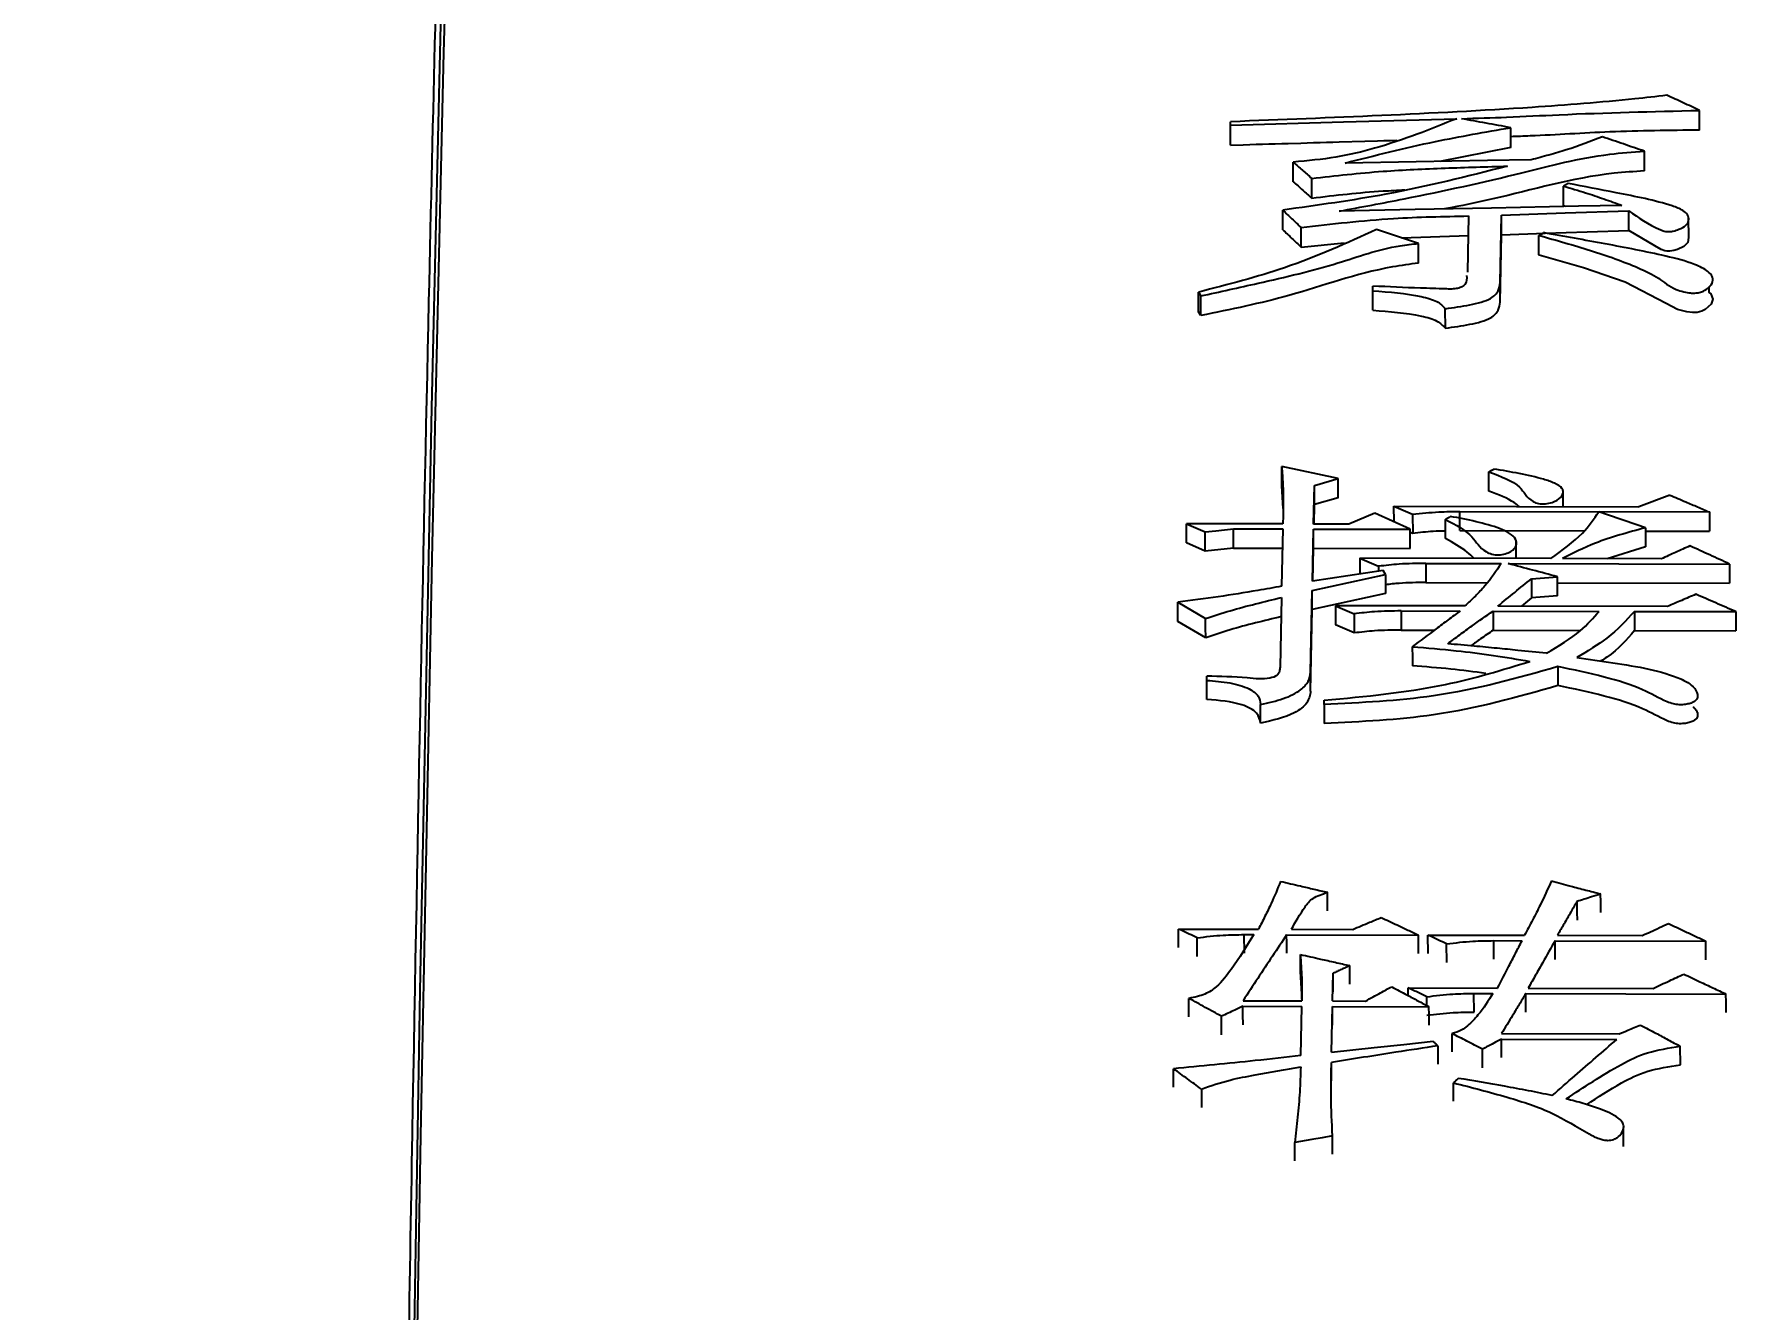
# Model space of a CAD drawing. Header units: millimetres. Extents: x 2454 to 4226, y 715 to 1968.
# Drawn here: x 2842.8 to 2849.86, y 1816.32 to 1821.59 of the extents above; entities that cross this region are included whole.
import ezdxf

# ---------------------------------------------------------------- set-up
doc = ezdxf.new("R2010")
doc.units = ezdxf.units.MM
doc.layers.add('标注', color=3, linetype='Continuous', lineweight=13)
doc.styles.add('SLDTEXTSTYLE1', font='txt.shx', dxfattribs={"width": 0.7, "bigfont": 'gbcbig.shx'})
doc.dimstyles.new('SLDDIMSTYLE12$0', dxfattribs={"dimtxt": 12, "dimasz": 10, "dimexe": 0, "dimexo": 0.0625, "dimgap": 0.875, "dimtad": 1, "dimdec": 1, "dimlfac": 1.8, "dimrnd": 1e-09, "dimzin": 12, "dimdsep": 46, "dimtxsty": 'SLDTEXTSTYLE1', "dimcen": 0.09, "dimdle": 8.16, "dimclrd": 3, "dimclre": 3, "dimadec": 0, "dimazin": 3, "dimtfac": 1, "dimtdec": 1, "dimtofl": 0, "dimtmove": 0, "dimatfit": 3, "dimfxl": 0, "dimfrac": 2, "dimtolj": 1, "dimlwd": 5, "dimlwe": 5, "dimarcsym": 0})

# ---------------------------------------------------------------- blocks, each defined once
blk = doc.blocks.new('*D56')
at = {"layer": 'Defpoints', "color": 0, "transparency": 16777216}
for p in [(3032.6389, 1924.4347), (3032.6389, 1854.7901), (2793.4312, 1778.8955)]:
    blk.add_point(p, dxfattribs=at)
at = {"layer": '标注', "color": 3, "linetype": 'Continuous', "lineweight": 5, "transparency": 16777216}
for p, q in [((3032.6389, 1924.3722), (3032.6389, 1854.7901)), ((2803.4312, 1854.7901), (3022.6389, 1854.7901))]:
    blk.add_line(p, q, dxfattribs=at)
at = {"layer": '标注', "color": 3, "lineweight": 5, "transparency": 16777216}
blk.add_line((2793.4312, 1778.958), (2793.4312, 1854.7901), dxfattribs=at)
at = {"layer": '标注', "color": 3, "transparency": 16777216}
for points in [[(2803.4312, 1856.4568), (2803.4312, 1853.1234), (2793.4312, 1854.7901)], [(3022.6389, 1856.4568), (3022.6389, 1853.1234), (3032.6389, 1854.7901)]]:
    blk.add_solid(points, dxfattribs=at)
at = {"layer": '标注', "color": 0, "transparency": 16777216, "insert": (2913.035, 1869.3794), "char_height": 12, "attachment_point": 5, "style": 'SLDTEXTSTYLE1'}
blk.add_mtext('\\A1;{\\H2.28571x;290}', dxfattribs=at)

msp = doc.modelspace()

# ---------------------------------------------------------------- linework, layer by layer
at = {"color": 7, "linetype": 'Continuous', "lineweight": 25}
for p, q in [((2847.7456, 1821.216), (2847.7459, 1821.2306)), ((2849.6846, 1821.1959), (2849.6844, 1821.2777)), ((2847.7458, 1821.1343), (2847.7456, 1821.216)), ((2848.9039, 1821.1244), (2848.9038, 1821.2061)), ((2848.9039, 1821.1244), (2848.6108, 1821.0664)), ((2849.4567, 1821.0274), (2849.4565, 1821.1089)), ((2848.005, 1820.9824), (2848.0048, 1821.0639)), ((2849.1318, 1820.8803), (2849.1223, 1820.8831)), ((2847.9616, 1820.7842), (2847.9614, 1820.8654)), ((2848.7299, 1820.8411), (2848.7246, 1820.6085)), ((2848.86, 1820.5658), (2848.8663, 1820.8446)), ((2849.3926, 1820.7811), (2849.3924, 1820.8623)), ((2849.6395, 1820.7521), (2849.6392, 1820.834)), ((2848.0378, 1820.7122), (2848.0376, 1820.7933)), ((2848.5227, 1820.7277), (2848.3489, 1820.7851)), ((2848.4529, 1820.7507), (2848.7301, 1820.7599)), ((2848.8602, 1820.485), (2848.8665, 1820.7634)), ((2848.0378, 1820.7122), (2848.2155, 1820.7296)), ((2848.5229, 1820.6467), (2848.5227, 1820.7277)), ((2849.7237, 1820.6058), (2849.7237, 1820.6078)), ((2847.6131, 1820.4454), (2847.6129, 1820.5261)), ((2847.6129, 1820.5261), (2847.6223, 1820.5105)), ((2848.3335, 1820.5322), (2848.3339, 1820.5515)), ((2848.3337, 1820.4515), (2848.3335, 1820.5322)), ((2848.8602, 1820.485), (2848.86, 1820.5658)), ((2849.7238, 1820.5263), (2849.7238, 1820.5482)), ((2847.6225, 1820.4298), (2847.6223, 1820.5105)), ((2848.6339, 1820.3773), (2848.6336, 1820.4579)), ((2847.6225, 1820.4298), (2847.6131, 1820.4453)), ((2848.1902, 1819.756), (2847.9575, 1819.8053)), ((2848.0922, 1819.7276), (2848.1902, 1819.756)), ((2848.814, 1819.7034), (2848.8138, 1819.7831)), ((2847.9628, 1819.632), (2847.9578, 1819.7255)), ((2848.0889, 1819.5677), (2848.0922, 1819.7276)), ((2848.1904, 1819.6763), (2848.0924, 1819.648)), ((2849.1206, 1819.6395), (2849.1204, 1819.7054)), ((2849.5614, 1819.6877), (2849.4338, 1819.6388)), ((2848.0908, 1819.5677), (2848.0924, 1819.648)), ((2848.3429, 1819.6124), (2848.2349, 1819.5674)), ((2848.4876, 1819.5462), (2848.3429, 1819.6124)), ((2848.4216, 1819.5764), (2848.4214, 1819.641)), ((2848.4214, 1819.641), (2848.4986, 1819.608)), ((2848.4214, 1819.641), (2849.4338, 1819.6388)), ((2848.4986, 1819.608), (2848.4988, 1819.5285)), ((2848.6938, 1819.5404), (2848.6936, 1819.6199)), ((2848.6936, 1819.6199), (2849.7255, 1819.6176)), ((2847.5632, 1819.5688), (2847.6404, 1819.5357)), ((2847.9623, 1819.568), (2847.5632, 1819.5688)), ((2847.5634, 1819.4894), (2847.5632, 1819.5688)), ((2847.7575, 1819.5478), (2847.9619, 1819.5474)), ((2847.9619, 1819.5474), (2847.957, 1819.3105)), ((2848.084, 1819.3311), (2848.0884, 1819.5471)), ((2848.0884, 1819.5471), (2848.4876, 1819.5462)), ((2848.2349, 1819.5674), (2848.0889, 1819.5677)), ((2848.4988, 1819.5285), (2848.4876, 1819.5333)), ((2848.6347, 1819.5077), (2848.6345, 1819.5871)), ((2848.6938, 1819.5404), (2849.2069, 1819.5393)), ((2849.4613, 1819.5523), (2849.4615, 1819.4729)), ((2849.4613, 1819.5387), (2849.7257, 1819.5381)), ((2847.6406, 1819.4563), (2847.5634, 1819.4894)), ((2847.7577, 1819.4684), (2847.6406, 1819.4563)), ((2847.7577, 1819.4684), (2847.9603, 1819.468)), ((2848.0859, 1819.3314), (2848.0887, 1819.4677)), ((2848.0887, 1819.4677), (2848.4878, 1819.4668)), ((2848.9266, 1819.4251), (2848.9264, 1819.4992)), ((2849.4615, 1819.4729), (2849.303, 1819.4243)), ((2849.0692, 1819.4248), (2848.2807, 1819.4265)), ((2848.3579, 1819.3931), (2848.3579, 1819.3734)), ((2848.5528, 1819.4052), (2848.8643, 1819.4045)), ((2848.5528, 1819.4052), (2848.5531, 1819.326)), ((2848.8936, 1819.4044), (2849.8087, 1819.4024)), ((2849.5268, 1819.4238), (2849.1179, 1819.4247)), ((2848.0832, 1819.2934), (2848.3864, 1819.3597)), ((2848.377, 1819.3764), (2848.084, 1819.3311)), ((2848.3864, 1819.3597), (2848.377, 1819.3764)), ((2848.5531, 1819.326), (2848.8067, 1819.3254)), ((2849.097, 1819.3248), (2849.8089, 1819.3232)), ((2847.9561, 1819.2643), (2847.9503, 1818.9765)), ((2848.0764, 1818.9549), (2848.0832, 1819.2934)), ((2848.3866, 1819.2806), (2848.0835, 1819.2144)), ((2848.9899, 1819.2626), (2848.948, 1819.2286)), ((2847.5273, 1819.2443), (2847.6428, 1819.1767)), ((2848.0767, 1818.8764), (2848.0835, 1819.2144)), ((2848.7147, 1819.2291), (2848.1793, 1819.2302)), ((2848.2565, 1819.1964), (2848.2568, 1819.1175)), ((2848.4515, 1819.2086), (2848.6948, 1819.2081)), ((2848.4515, 1819.2086), (2848.4517, 1819.1297)), ((2848.8311, 1819.2078), (2849.2692, 1819.2068)), ((2849.552, 1819.2272), (2848.851, 1819.2288)), ((2849.4152, 1819.2065), (2849.8339, 1819.2056)), ((2849.4152, 1819.2065), (2849.4154, 1819.1276)), ((2847.643, 1819.0978), (2847.5276, 1819.1653)), ((2848.4517, 1819.1297), (2848.5893, 1819.1294)), ((2848.8314, 1819.1289), (2849.1928, 1819.1281)), ((2849.4154, 1819.1276), (2849.8341, 1819.1267)), ((2849.099, 1818.9784), (2849.0992, 1818.8998)), ((2847.6474, 1818.9216), (2847.6478, 1818.9387)), ((2847.6477, 1818.8432), (2847.6474, 1818.9216)), ((2848.0767, 1818.8763), (2848.0764, 1818.9549)), ((2848.1322, 1818.8219), (2848.1326, 1818.8391)), ((2848.1322, 1818.8219), (2848.1325, 1818.7436)), ((2848.1469, 1817.9686), (2848.1466, 1818.0455)), ((2847.5303, 1817.8938), (2847.8613, 1817.8931)), ((2847.5306, 1817.8171), (2847.5303, 1817.8938)), ((2847.6078, 1817.7808), (2847.6075, 1817.8574)), ((2847.8025, 1817.8706), (2847.8414, 1817.8705)), ((2847.8028, 1817.7935), (2847.8025, 1817.8706)), ((2847.9777, 1817.8702), (2848.5229, 1817.869)), ((2847.9976, 1817.8928), (2848.2507, 1817.8922)), ((2848.5618, 1817.8689), (2848.961, 1817.8681)), ((2848.5621, 1817.7922), (2848.5618, 1817.8689)), ((2848.834, 1817.8457), (2848.9508, 1817.8454)), ((2848.8343, 1817.7687), (2848.834, 1817.8457)), ((2849.0871, 1817.8451), (2849.7102, 1817.8438)), ((2849.0973, 1817.8678), (2849.4477, 1817.867)), ((2848.6393, 1817.7559), (2848.639, 1817.8325)), ((2848.1674, 1817.5964), (2848.1695, 1817.7108)), ((2848.4799, 1817.6507), (2848.8499, 1817.6499)), ((2848.4801, 1817.6189), (2848.4799, 1817.6507)), ((2848.7521, 1817.6272), (2848.83, 1817.6271)), ((2848.7524, 1817.5505), (2848.7521, 1817.6272)), ((2848.9663, 1817.6268), (2849.7937, 1817.625)), ((2848.9764, 1817.6496), (2849.4924, 1817.6485)), ((2847.574, 1817.5307), (2847.5737, 1817.6069)), ((2847.7971, 1817.5743), (2848.0404, 1817.5738)), ((2847.7975, 1817.5972), (2848.0408, 1817.5967)), ((2848.0367, 1817.3708), (2848.0404, 1817.5738)), ((2848.1636, 1817.3844), (2848.167, 1817.5735)), ((2848.167, 1817.5735), (2848.5661, 1817.5726)), ((2848.1674, 1817.5964), (2848.3037, 1817.5961)), ((2848.5573, 1817.5774), (2848.5571, 1817.6139)), ((2847.709, 1817.4566), (2847.7087, 1817.5331)), ((2848.6617, 1817.386), (2848.6614, 1817.462)), ((2848.8655, 1817.4384), (2849.3425, 1817.4374)), ((2848.8659, 1817.4615), (2849.3527, 1817.4604)), ((2848.6021, 1817.4112), (2848.6024, 1817.3353)), ((2848.7872, 1817.3206), (2848.7868, 1817.397)), ((2849.6052, 1817.3326), (2849.6049, 1817.409)), ((2848.1631, 1817.2669), (2848.1628, 1817.3427)), ((2847.6252, 1817.2323), (2847.6255, 1817.1567)), ((2848.1622, 1817.1842), (2848.1622, 1817.2036)), ((2849.3706, 1816.9955), (2849.3703, 1817.0713))]:
    msp.add_line(p, q, dxfattribs=at)
at = {"color": 7, "linetype": 'Continuous', "lineweight": 25, "flags": 128}
for points in [[(2844.7894, 1828.1194), (2844.7402, 1827.9516), (2844.6905, 1827.4489), (2844.6406, 1826.6137), (2844.5906, 1825.4497), (2844.5409, 1823.9625), (2844.4916, 1822.159), (2844.443, 1820.0476), (2844.3952, 1817.6382), (2844.3486, 1814.9419), (2844.3034, 1811.9713), (2844.2596, 1808.7404), (2844.2177, 1805.2641), (2844.1776, 1801.5586), (2844.1397, 1797.6413), (2844.1042, 1793.5305), (2844.0711, 1789.2451), (2844.0406, 1784.8054), (2844.0129, 1780.2319), (2843.9881, 1775.5459), (2843.9663, 1770.7694), (2843.9477, 1765.9246), (2843.9322, 1761.0341), (2843.92, 1756.1207)], [(2844.7879, 1827.4186), (2844.7392, 1827.2525), (2844.69, 1826.7547), (2844.6405, 1825.9275), (2844.5911, 1824.7749), (2844.5418, 1823.3022), (2844.493, 1821.5163), (2844.4448, 1819.4254), (2844.3976, 1817.0394), (2844.3514, 1814.3694), (2844.3066, 1811.4277), (2844.2633, 1808.2282), (2844.2217, 1804.7858), (2844.1821, 1801.1164), (2844.1446, 1797.2372), (2844.1093, 1793.1663), (2844.0766, 1788.9227), (2844.0464, 1784.5262), (2844.019, 1779.9972), (2843.9944, 1775.3569), (2843.9818, 1772.6923)], [(2847.7456, 1821.216), (2848.2132, 1821.2296), (2848.6808, 1821.2433)], [(2847.7458, 1821.1343), (2847.7986, 1821.1358), (2847.825, 1821.1366), (2847.8515, 1821.1373), (2847.8779, 1821.1381), (2847.9043, 1821.1389), (2847.9308, 1821.1397), (2847.9572, 1821.1404), (2847.9836, 1821.1412), (2848.0365, 1821.1427), (2848.0629, 1821.1435), (2848.0893, 1821.1443), (2848.1157, 1821.1451), (2848.1422, 1821.1458), (2848.1686, 1821.1466), (2848.195, 1821.1474), (2848.3007, 1821.1505), (2848.3536, 1821.152), (2848.38, 1821.1528), (2848.4065, 1821.1535), (2848.4329, 1821.1543), (2848.4337, 1821.1543)], [(2848.9884, 1821.0729), (2848.8085, 1821.0698), (2848.5137, 1821.0647), (2848.2191, 1821.0597)], [(2848.0814, 1820.9152), (2848.0813, 1820.9608), (2848.0812, 1820.9966)], [(2849.1419, 1820.9756), (2849.132, 1820.97), (2849.1221, 1820.9644)], [(2849.1223, 1820.8831), (2849.1222, 1820.9286), (2849.1221, 1820.9644)], [(2849.3637, 1820.885), (2849.1839, 1820.8813), (2848.8242, 1820.874), (2848.5095, 1820.8676), (2848.1952, 1820.8611)], [(2848.8663, 1820.8446), (2849.1293, 1820.8534), (2849.3924, 1820.8623)], [(2848.8665, 1820.7634), (2848.8664, 1820.8088), (2848.8663, 1820.8446)], [(2848.8665, 1820.7634), (2849.046, 1820.7694), (2849.2193, 1820.7753), (2849.3926, 1820.7811)], [(2849.0204, 1820.6798), (2849.0203, 1820.7092), (2849.0202, 1820.735), (2849.0202, 1820.7608)], [(2849.6391, 1820.7523), (2849.6365, 1820.7318), (2849.62, 1820.7156), (2849.5928, 1820.7024), (2849.5784, 1820.6981), (2849.5619, 1820.6954), (2849.5507, 1820.6955), (2849.5403, 1820.6972), (2849.5253, 1820.7023), (2849.4991, 1820.7178), (2849.3926, 1820.7811), (2849.3926, 1820.7811)], [(2849.722, 1820.526), (2849.7314, 1820.5187), (2849.74, 1820.4976), (2849.7327, 1820.4763), (2849.7081, 1820.4541), (2849.6933, 1820.4472), (2849.6742, 1820.4426), (2849.6553, 1820.4418), (2849.6313, 1820.4444), (2849.5937, 1820.4548), (2849.547, 1820.4787), (2849.3772, 1820.5678), (2849.2046, 1820.6267), (2849.0211, 1820.6796), (2849.0204, 1820.6798), (2849.0204, 1820.6798)], [(2847.9578, 1819.7255), (2847.9576, 1819.7702), (2847.9575, 1819.8053)], [(2848.1904, 1819.6763), (2848.1903, 1819.7209), (2848.1902, 1819.756)], [(2848.8138, 1819.7831), (2848.8189, 1819.7862), (2848.8262, 1819.7907), (2848.8335, 1819.7952)], [(2848.0924, 1819.648), (2848.0923, 1819.6926), (2848.0922, 1819.7276)], [(2849.7255, 1819.6176), (2849.7256, 1819.5731), (2849.7257, 1819.5381)], [(2847.6404, 1819.5357), (2847.6844, 1819.5402), (2847.7209, 1819.544), (2847.7575, 1819.5478)], [(2847.6406, 1819.4563), (2847.6405, 1819.5008), (2847.6404, 1819.5357)], [(2847.7577, 1819.4684), (2847.7576, 1819.5129), (2847.7575, 1819.5478)], [(2848.0887, 1819.4677), (2848.0886, 1819.5122), (2848.0884, 1819.5471)], [(2848.4878, 1819.4668), (2848.4877, 1819.5113), (2848.4876, 1819.5462)], [(2848.2807, 1819.4265), (2848.2808, 1819.3822), (2848.2809, 1819.3615)], [(2849.8087, 1819.4024), (2849.8088, 1819.3581), (2849.8089, 1819.3232)], [(2848.3864, 1819.3597), (2848.3865, 1819.3154), (2848.3866, 1819.2806)], [(2848.9896, 1819.3417), (2849.0433, 1819.3457), (2849.0969, 1819.3498)], [(2848.9896, 1819.3417), (2848.9898, 1819.2974), (2848.9899, 1819.2626)], [(2849.0971, 1819.2707), (2849.097, 1819.315), (2849.0969, 1819.3498)], [(2848.0835, 1819.2144), (2848.0834, 1819.2587), (2848.0832, 1819.2934)], [(2849.0971, 1819.2707), (2849.0435, 1819.2666), (2848.9899, 1819.2626)], [(2847.5276, 1819.1653), (2847.5274, 1819.2095), (2847.5273, 1819.2443)], [(2848.1793, 1819.2302), (2848.1795, 1819.186), (2848.1796, 1819.1513)], [(2848.8311, 1819.2078), (2848.8313, 1819.1636), (2848.8314, 1819.1289)], [(2849.8339, 1819.2056), (2849.834, 1819.1614), (2849.8341, 1819.1267)], [(2847.643, 1819.0978), (2847.6429, 1819.142), (2847.6428, 1819.1767)], [(2848.4972, 1819.0605), (2848.4973, 1819.0164), (2848.4974, 1818.9818)], [(2847.8696, 1818.744), (2847.8696, 1818.7666), (2847.8695, 1818.7892), (2847.8694, 1818.8224)], [(2849.1778, 1818.0074), (2849.1779, 1817.9641), (2849.178, 1817.9305)], [(2849.276, 1817.9616), (2849.2758, 1818.0046), (2849.2757, 1818.0386)], [(2847.978, 1817.7935), (2847.9779, 1817.8363), (2847.9777, 1817.8702)], [(2848.5232, 1817.7923), (2848.523, 1817.8351), (2848.5229, 1817.869)], [(2849.0874, 1817.7685), (2849.0872, 1817.8113), (2849.0871, 1817.8451)], [(2849.7104, 1817.7671), (2849.7103, 1817.8099), (2849.7102, 1817.8438)], [(2848.0349, 1817.7115), (2848.0348, 1817.7546), (2848.0346, 1817.7884)], [(2848.1698, 1817.6344), (2848.1696, 1817.677), (2848.1695, 1817.7108)], [(2848.2385, 1817.6661), (2848.2384, 1817.7087), (2848.2382, 1817.7425)], [(2848.9666, 1817.5505), (2848.9664, 1817.593), (2848.9663, 1817.6268)], [(2847.7973, 1817.4981), (2847.7972, 1817.5406), (2847.7971, 1817.5743)], [(2848.1673, 1817.4969), (2848.1671, 1817.5398), (2848.167, 1817.5735)], [(2848.5664, 1817.4964), (2848.5663, 1817.5389), (2848.5661, 1817.5726)], [(2849.794, 1817.5487), (2849.7939, 1817.5912), (2849.7937, 1817.625)], [(2848.1636, 1817.3844), (2848.3401, 1817.4035), (2848.4615, 1817.4167), (2848.583, 1817.4298)], [(2848.8658, 1817.3624), (2848.8656, 1817.4048), (2848.8655, 1817.4384)], [(2847.5104, 1817.2405), (2847.5102, 1817.2827), (2847.5101, 1817.3162)], [(2848.6678, 1817.1822), (2848.6677, 1817.2156), (2848.6676, 1817.2367), (2848.6675, 1817.2579)], [(2848.1671, 1817.0389), (2848.1243, 1817.0312), (2848.0816, 1817.0236), (2848.0109, 1817.011)], [(2848.0112, 1816.9357), (2848.011, 1816.9776), (2848.0109, 1817.011)], [(2848.1674, 1816.963), (2848.1673, 1817.0055), (2848.1671, 1817.0389)]]:
    msp.add_lwpolyline(points, dxfattribs=at)
at = {"color": 7, "linetype": 'Continuous', "lineweight": 25}
for points, knots in [([(2843.9795, 1772.6945), (2843.9812, 1773.1532), (2843.9898, 1775.4483), (2844.0078, 1779.5382), (2844.0362, 1784.8571), (2844.0719, 1790.5291), (2844.1163, 1796.4375), (2844.1704, 1802.4107), (2844.2298, 1807.8861), (2844.2938, 1812.7738), (2844.3614, 1817.0343), (2844.4258, 1820.3009), (2844.4854, 1822.7173), (2844.5393, 1824.4657), (2844.5915, 1825.7372), (2844.6415, 1826.5945), (2844.6731, 1826.8464), (2844.6889, 1826.9724)], [0, 0, 0, 0, 0.015982, 0.079971, 0.143956, 0.207938, 0.29112, 0.374568, 0.45775, 0.540927, 0.624368, 0.707543, 0.76895, 0.830357, 0.891763, 0.945879, 1, 1, 1, 1]), ([(2849.5496, 1821.3399), (2849.5053, 1821.3348), (2849.3221, 1821.3138), (2848.9291, 1821.2834), (2848.3708, 1821.255), (2847.9543, 1821.2388), (2847.7459, 1821.2306)], [0, 0, 0, 0, 0.075478, 0.31225, 0.655902, 1, 1, 1, 1]), ([(2849.6844, 1821.2777), (2849.6619, 1821.2881), (2849.617, 1821.3089), (2849.5721, 1821.3296), (2849.5496, 1821.3399)], [0, 0, 0, 0, 0.500001, 1, 1, 1, 1]), ([(2848.6808, 1821.2433), (2848.5727, 1821.1997), (2848.421, 1821.1384), (2848.1837, 1821.0805), (2848.0647, 1821.0694), (2848.0049, 1821.0639)], [0, 0, 0, 0, 0.55192, 0.774765, 1, 1, 1, 1]), ([(2848.7003, 1821.2432), (2848.7626, 1821.2452), (2848.8974, 1821.2493), (2849.2243, 1821.2664), (2849.4906, 1821.2729), (2849.6844, 1821.2777)], [0, 0, 0, 0, 0.189809, 0.410519, 1, 1, 1, 1]), ([(2848.9038, 1821.2061), (2848.8699, 1821.2123), (2848.802, 1821.2247), (2848.7342, 1821.237), (2848.7003, 1821.2432)], [0, 0, 0, 0, 0.499738, 1, 1, 1, 1]), ([(2848.2191, 1821.0597), (2848.3419, 1821.0911), (2848.5617, 1821.1473), (2848.7991, 1821.1881), (2848.9038, 1821.2061)], [0, 0, 0, 0, 0.55885, 1, 1, 1, 1]), ([(2849.6846, 1821.1959), (2849.5606, 1821.1946), (2849.3261, 1821.1921), (2849.0675, 1821.1745), (2848.9306, 1821.1698), (2848.9038, 1821.1689)], [0, 0, 0, 0, 0.474215, 0.897165, 1, 1, 1, 1]), ([(2849.2827, 1821.1684), (2849.2345, 1821.1495), (2849.165, 1821.1222), (2849.062, 1821.0928), (2849.0129, 1821.0795), (2848.9884, 1821.0729)], [0, 0, 0, 0, 0.53008, 0.764867, 1, 1, 1, 1]), ([(2849.4565, 1821.1089), (2849.4275, 1821.1189), (2849.3696, 1821.1387), (2849.3116, 1821.1585), (2849.2827, 1821.1684)], [0, 0, 0, 0, 0.499896, 1, 1, 1, 1]), ([(2848.1952, 1820.8611), (2848.2852, 1820.8779), (2848.5429, 1820.9258), (2848.9108, 1821.0065), (2849.2264, 1821.0919), (2849.4082, 1821.1054), (2849.4565, 1821.1089)], [0, 0, 0, 0, 0.210989, 0.603952, 0.894949, 1, 1, 1, 1]), ([(2848.8904, 1821.0471), (2848.726, 1821.0053), (2848.4314, 1820.9304), (2848.1054, 1820.8853), (2847.9614, 1820.8654)], [0, 0, 0, 0, 0.558101, 1, 1, 1, 1]), ([(2848.0049, 1821.0639), (2848.0176, 1821.0527), (2848.043, 1821.0303), (2848.0685, 1821.0078), (2848.0812, 1820.9966)], [0, 0, 0, 0, 0.500001, 1, 1, 1, 1]), ([(2848.0812, 1820.9966), (2848.1791, 1821.0075), (2848.3604, 1821.0277), (2848.6327, 1821.0397), (2848.8044, 1821.0446), (2848.8904, 1821.0471)], [0, 0, 0, 0, 0.36957, 0.6843155, 1, 1, 1, 1]), ([(2849.4567, 1821.0274), (2849.4144, 1821.0246), (2849.1874, 1821.0093), (2848.9337, 1820.9298), (2848.6974, 1820.8833), (2848.6302, 1820.87)], [0, 0, 0, 0, 0.140586, 0.755809, 1, 1, 1, 1]), ([(2848.0051, 1820.9824), (2848.0116, 1820.9767), (2848.0246, 1820.9652), (2848.0501, 1820.9428), (2848.069, 1820.9262), (2848.0814, 1820.9152)], [0, 0, 0, 0, 0.256283, 0.512566, 1, 1, 1, 1]), ([(2848.0814, 1820.9152), (2848.1791, 1820.9267), (2848.3057, 1820.9416), (2848.4358, 1820.9476), (2848.4656, 1820.949)], [0, 0, 0, 0, 0.771554, 1, 1, 1, 1]), ([(2849.1221, 1820.9644), (2849.1529, 1820.9556), (2849.2104, 1820.9391), (2849.2892, 1820.9116), (2849.3389, 1820.8939), (2849.3637, 1820.885)], [0, 0, 0, 0, 0.36386, 0.681835, 1, 1, 1, 1]), ([(2849.3924, 1820.8623), (2849.4313, 1820.8345), (2849.4735, 1820.8043), (2849.5359, 1820.7789), (2849.5493, 1820.7764), (2849.5628, 1820.7762), (2849.5805, 1820.7791), (2849.6047, 1820.7874), (2849.6303, 1820.8017), (2849.6427, 1820.8233), (2849.6379, 1820.8449), (2849.6147, 1820.8667), (2849.52, 1820.9024), (2849.3534, 1820.9342), (2849.2076, 1820.9627), (2849.1419, 1820.9756)], [0, 0, 0, 0, 0.213803, 0.231404, 0.243039, 0.254767, 0.269089, 0.295977, 0.341507, 0.385242, 0.439295, 0.482251, 0.540946, 0.792954, 1, 1, 1, 1]), ([(2847.9614, 1820.8654), (2847.9741, 1820.8534), (2847.9995, 1820.8295), (2848.0249, 1820.8054), (2848.0376, 1820.7934)], [0, 0, 0, 0, 0.499836, 1, 1, 1, 1]), ([(2848.0376, 1820.7933), (2848.1642, 1820.8081), (2848.3914, 1820.8346), (2848.6261, 1820.8391), (2848.7299, 1820.8411)], [0, 0, 0, 0, 0.557432, 1, 1, 1, 1]), ([(2848.3489, 1820.7851), (2848.2277, 1820.7293), (2848.009, 1820.6287), (2847.735, 1820.5577), (2847.6129, 1820.5261)], [0, 0, 0, 0, 0.554284, 1, 1, 1, 1]), ([(2847.9616, 1820.7842), (2847.9743, 1820.7722), (2847.9997, 1820.7483), (2848.0251, 1820.7243), (2848.0378, 1820.7122)], [0, 0, 0, 0, 0.499908, 1, 1, 1, 1]), ([(2849.0202, 1820.7608), (2849.092, 1820.7407), (2849.2359, 1820.7004), (2849.4031, 1820.6412), (2849.5192, 1820.5856), (2849.5627, 1820.5448), (2849.6165, 1820.5277), (2849.6434, 1820.5228), (2849.6656, 1820.522), (2849.6847, 1820.5247), (2849.705, 1820.5321), (2849.7266, 1820.5471), (2849.7411, 1820.5681), (2849.7394, 1820.5918), (2849.7153, 1820.6171), (2849.6538, 1820.6485), (2849.5064, 1820.6856), (2849.2948, 1820.7261), (2849.1249, 1820.7568), (2849.0399, 1820.7722)], [0, 0, 0, 0, 0.136957, 0.274218, 0.342993, 0.411592, 0.43237, 0.4478, 0.457544, 0.467369, 0.47903, 0.498668, 0.53085, 0.556966, 0.583054, 0.629193, 0.705477, 0.852605, 1, 1, 1, 1]), ([(2849.0202, 1820.7608), (2849.0235, 1820.7627), (2849.03, 1820.7665), (2849.0366, 1820.7703), (2849.0399, 1820.7722)], [0, 0, 0, 0, 0.499388, 1, 1, 1, 1]), ([(2847.6223, 1820.5105), (2847.7015, 1820.5279), (2847.8946, 1820.5703), (2848.1739, 1820.6355), (2848.3733, 1820.7104), (2848.4973, 1820.7248), (2848.5227, 1820.7277)], [0, 0, 0, 0, 0.257508, 0.62783, 0.923809, 1, 1, 1, 1]), ([(2848.5229, 1820.6467), (2848.4866, 1820.6416), (2848.2894, 1820.6141), (2848.0247, 1820.5113), (2847.7469, 1820.455), (2847.6225, 1820.4298)], [0, 0, 0, 0, 0.110745, 0.601706, 1, 1, 1, 1]), ([(2848.7218, 1820.595), (2848.7225, 1820.5825), (2848.7234, 1820.5663), (2848.7047, 1820.5482), (2848.6849, 1820.5411), (2848.6595, 1820.5384), (2848.6079, 1820.5409), (2848.4991, 1820.5431), (2848.3994, 1820.5482), (2848.3339, 1820.5515)], [0, 0, 0, 0, 0.1733797, 0.2225422, 0.2728755, 0.3250812, 0.3791849, 0.5924117, 1, 1, 1, 1]), ([(2848.3335, 1820.5322), (2848.4023, 1820.5271), (2848.4972, 1820.5199), (2848.6039, 1820.4901), (2848.6239, 1820.4684), (2848.6336, 1820.4579)], [0, 0, 0, 0, 0.573515, 0.792079, 1, 1, 1, 1]), ([(2848.6336, 1820.4579), (2848.6675, 1820.4627), (2848.7342, 1820.4721), (2848.8227, 1820.4945), (2848.8558, 1820.5318), (2848.8586, 1820.5545), (2848.86, 1820.5658)], [0, 0, 0, 0, 0.2933549, 0.5771176, 0.7896425, 1, 1, 1, 1]), ([(2848.3337, 1820.4515), (2848.4025, 1820.4463), (2848.4974, 1820.4392), (2848.6041, 1820.4094), (2848.6241, 1820.3878), (2848.6339, 1820.3773)], [0, 0, 0, 0, 0.57368, 0.792223, 1, 1, 1, 1]), ([(2848.6339, 1820.3773), (2848.6678, 1820.382), (2848.7344, 1820.3914), (2848.8229, 1820.4138), (2848.856, 1820.4511), (2848.8588, 1820.4738), (2848.8602, 1820.485)], [0, 0, 0, 0, 0.293518, 0.577352, 0.789781, 1, 1, 1, 1]), ([(2847.9575, 1819.8053), (2847.9592, 1819.7813), (2847.9625, 1819.7335), (2847.9642, 1819.6545), (2847.963, 1819.5991), (2847.9623, 1819.568)], [0, 0, 0, 0, 0.304374, 0.608766, 1, 1, 1, 1]), ([(2848.8138, 1819.7831), (2848.8636, 1819.7647), (2848.9518, 1819.7324), (2848.9673, 1819.6749), (2849.0064, 1819.6556), (2849.0185, 1819.652), (2849.0327, 1819.6507), (2849.0525, 1819.6518), (2849.0755, 1819.6566), (2849.1028, 1819.6693), (2849.1221, 1819.6894), (2849.1211, 1819.7162), (2849.0865, 1819.7378), (2848.9943, 1819.7683), (2848.9048, 1819.7833), (2848.8335, 1819.7952)], [0, 0, 0, 0, 0.207432, 0.366418, 0.382715, 0.398413, 0.414081, 0.430605, 0.46489, 0.496828, 0.558373, 0.618693, 0.680986, 0.745897, 1, 1, 1, 1]), ([(2848.9386, 1819.6399), (2848.9321, 1819.6454), (2848.9022, 1819.6709), (2848.8527, 1819.6891), (2848.814, 1819.7034)], [0, 0, 0, 0, 0.217566, 1, 1, 1, 1]), ([(2849.5614, 1819.6877), (2849.5835, 1819.6782), (2849.6219, 1819.6619), (2849.6766, 1819.6385), (2849.7092, 1819.6246), (2849.7255, 1819.6176)], [0, 0, 0, 0, 0.404353, 0.702176, 1, 1, 1, 1]), ([(2848.4986, 1819.608), (2848.5345, 1819.612), (2848.5987, 1819.6191), (2848.6645, 1819.6196), (2848.6936, 1819.6199)], [0, 0, 0, 0, 0.558777, 1, 1, 1, 1]), ([(2849.0692, 1819.4248), (2849.1168, 1819.4592), (2849.2013, 1819.5201), (2849.2476, 1819.5887), (2849.2678, 1819.6186)], [0, 0, 0, 0, 0.564482, 1, 1, 1, 1]), ([(2849.4613, 1819.5523), (2849.429, 1819.5634), (2849.3646, 1819.5855), (2849.3001, 1819.6076), (2849.2679, 1819.6186)], [0, 0, 0, 0, 0.499999, 1, 1, 1, 1]), ([(2848.6347, 1819.5386), (2848.6175, 1819.5383), (2848.5715, 1819.5375), (2848.5269, 1819.532), (2848.4988, 1819.5285)], [0, 0, 0, 0, 0.372362, 1, 1, 1, 1]), ([(2848.6345, 1819.5871), (2848.6763, 1819.5648), (2848.7505, 1819.5251), (2848.7744, 1819.4651), (2848.8244, 1819.4426), (2848.8544, 1819.4382), (2848.8831, 1819.4443), (2848.9113, 1819.457), (2848.9319, 1819.4787), (2848.9266, 1819.5058), (2848.9017, 1819.5306), (2848.8164, 1819.5682), (2848.7262, 1819.5855), (2848.6542, 1819.5994)], [0, 0, 0, 0, 0.206661, 0.366392, 0.399431, 0.430957, 0.463098, 0.497343, 0.55842, 0.619657, 0.681855, 0.746075, 1, 1, 1, 1]), ([(2848.6345, 1819.5871), (2848.6378, 1819.5892), (2848.6443, 1819.5933), (2848.6509, 1819.5974), (2848.6542, 1819.5994)], [0, 0, 0, 0, 0.499455, 1, 1, 1, 1]), ([(2849.4613, 1819.5523), (2849.3893, 1819.5329), (2849.2615, 1819.4984), (2849.1616, 1819.4471), (2849.1179, 1819.4247)], [0, 0, 0, 0, 0.562518, 1, 1, 1, 1]), ([(2848.7534, 1819.4255), (2848.7439, 1819.4345), (2848.7122, 1819.4643), (2848.6666, 1819.4899), (2848.6347, 1819.5077)], [0, 0, 0, 0, 0.301242, 1, 1, 1, 1]), ([(2849.6447, 1819.4775), (2849.625, 1819.4686), (2849.5857, 1819.4507), (2849.5464, 1819.4328), (2849.5268, 1819.4238)], [0, 0, 0, 0, 0.499999, 1, 1, 1, 1]), ([(2849.8087, 1819.4024), (2849.7813, 1819.415), (2849.7267, 1819.44), (2849.672, 1819.465), (2849.6447, 1819.4775)], [0, 0, 0, 0, 0.5, 1, 1, 1, 1]), ([(2848.2807, 1819.4265), (2848.2935, 1819.421), (2848.3193, 1819.4098), (2848.345, 1819.3987), (2848.3579, 1819.3931)], [0, 0, 0, 0, 0.499998, 1, 1, 1, 1]), ([(2848.5528, 1819.4052), (2848.5158, 1819.4047), (2848.4499, 1819.404), (2848.3859, 1819.3964), (2848.3579, 1819.3931)], [0, 0, 0, 0, 0.5611396, 1, 1, 1, 1]), ([(2848.8643, 1819.4045), (2848.8437, 1819.3734), (2848.8134, 1819.3278), (2848.7583, 1819.2701), (2848.7293, 1819.2428), (2848.7147, 1819.2291)], [0, 0, 0, 0, 0.517051, 0.758309, 1, 1, 1, 1]), ([(2849.0969, 1819.3498), (2849.063, 1819.3589), (2848.9952, 1819.3771), (2848.9274, 1819.3953), (2848.8936, 1819.4044)], [0, 0, 0, 0, 0.5, 1, 1, 1, 1]), ([(2848.5531, 1819.326), (2848.5161, 1819.3257), (2848.4598, 1819.3252), (2848.4052, 1819.319), (2848.3865, 1819.3168)], [0, 0, 0, 0, 0.658128, 1, 1, 1, 1]), ([(2848.851, 1819.2288), (2848.8741, 1819.2476), (2848.9203, 1819.2854), (2848.9665, 1819.3229), (2848.9896, 1819.3417)], [0, 0, 0, 0, 0.5, 1, 1, 1, 1]), ([(2847.957, 1819.3105), (2847.9242, 1819.3047), (2847.8371, 1819.2895), (2847.6948, 1819.2659), (2847.5832, 1819.2515), (2847.5273, 1819.2443)], [0, 0, 0, 0, 0.232335, 0.615734, 1, 1, 1, 1]), ([(2847.6428, 1819.1767), (2847.6763, 1819.1879), (2847.7427, 1819.2103), (2847.8491, 1819.2381), (2847.9204, 1819.2556), (2847.9561, 1819.2643)], [0, 0, 0, 0, 0.337604, 0.668528, 1, 1, 1, 1]), ([(2849.6698, 1819.2774), (2849.6502, 1819.269), (2849.6109, 1819.2523), (2849.5716, 1819.2356), (2849.552, 1819.2272)], [0, 0, 0, 0, 0.499999, 1, 1, 1, 1]), ([(2849.8339, 1819.2056), (2849.8065, 1819.2176), (2849.7518, 1819.2415), (2849.6971, 1819.2654), (2849.6698, 1819.2774)], [0, 0, 0, 0, 0.5, 1, 1, 1, 1]), ([(2847.9563, 1819.1854), (2847.9204, 1819.1766), (2847.8486, 1819.159), (2847.7423, 1819.1312), (2847.6762, 1819.1089), (2847.643, 1819.0978)], [0, 0, 0, 0, 0.334067, 0.6662388, 1, 1, 1, 1]), ([(2848.1793, 1819.2302), (2848.1922, 1819.2246), (2848.2179, 1819.2133), (2848.2436, 1819.202), (2848.2565, 1819.1964)], [0, 0, 0, 0, 0.499998, 1, 1, 1, 1]), ([(2848.4515, 1819.2086), (2848.4145, 1819.2082), (2848.3486, 1819.2074), (2848.2846, 1819.1998), (2848.2565, 1819.1964)], [0, 0, 0, 0, 0.5611396, 1, 1, 1, 1]), ([(2848.6948, 1819.2081), (2848.6783, 1819.1958), (2848.6453, 1819.1712), (2848.5794, 1819.1221), (2848.53, 1819.0851), (2848.4972, 1819.0605)], [0, 0, 0, 0, 0.25064, 0.501281, 1, 1, 1, 1]), ([(2848.6435, 1819.0729), (2848.66, 1819.0853), (2848.6932, 1819.1101), (2848.7551, 1819.1553), (2848.8019, 1819.1876), (2848.8311, 1819.2078)], [0, 0, 0, 0, 0.272013, 0.54403, 1, 1, 1, 1]), ([(2849.0516, 1819.0338), (2849.1019, 1819.0638), (2849.1912, 1819.1169), (2849.2455, 1819.1795), (2849.2692, 1819.2068)], [0, 0, 0, 0, 0.564053, 1, 1, 1, 1]), ([(2849.4152, 1819.2065), (2849.3806, 1819.1686), (2849.3184, 1819.1005), (2849.221, 1819.0423), (2849.1777, 1819.0165)], [0, 0, 0, 0, 0.555995, 1, 1, 1, 1]), ([(2848.2568, 1819.1175), (2848.2439, 1819.1231), (2848.2182, 1819.1344), (2848.1924, 1819.1457), (2848.1796, 1819.1513)], [0, 0, 0, 0, 0.500001, 1, 1, 1, 1]), ([(2848.4517, 1819.1297), (2848.4147, 1819.1293), (2848.3488, 1819.1285), (2848.2849, 1819.1209), (2848.2568, 1819.1175)], [0, 0, 0, 0, 0.561154, 1, 1, 1, 1]), ([(2848.8314, 1819.1289), (2848.8141, 1819.117), (2848.783, 1819.0956), (2848.7526, 1819.074), (2848.7392, 1819.0644)], [0, 0, 0, 0, 0.5579284, 1, 1, 1, 1]), ([(2849.4154, 1819.1276), (2849.3829, 1819.0892), (2849.3452, 1819.0448), (2849.2849, 1819.0068), (2849.2768, 1819.0017)], [0, 0, 0, 0, 0.865093, 1, 1, 1, 1]), ([(2848.4972, 1819.0605), (2848.558, 1819.0556), (2848.6709, 1819.0464), (2848.8332, 1819.0259), (2848.9327, 1819.0086), (2848.9827, 1818.9999)], [0, 0, 0, 0, 0.368189, 0.683272, 1, 1, 1, 1]), ([(2849.0516, 1819.0338), (2849.0121, 1819.0378), (2848.9442, 1819.0446), (2848.8446, 1819.0546), (2848.748, 1819.0638), (2848.6798, 1819.0697), (2848.6435, 1819.0729)], [0, 0, 0, 0, 0.2905663, 0.5003512, 0.7334494, 1, 1, 1, 1]), ([(2847.9503, 1818.9765), (2847.9496, 1818.9708), (2847.9481, 1818.9592), (2847.9418, 1818.9408), (2847.8924, 1818.9232), (2847.7885, 1818.9361), (2847.7028, 1818.9377), (2847.6478, 1818.9387)], [0, 0, 0, 0, 0.096109, 0.19481, 0.294137, 0.546543, 1, 1, 1, 1]), ([(2849.099, 1818.9784), (2848.932, 1818.931), (2848.6307, 1818.8456), (2848.2858, 1818.8292), (2848.1322, 1818.8219)], [0, 0, 0, 0, 0.554585, 1, 1, 1, 1]), ([(2848.1325, 1818.8391), (2848.3042, 1818.8554), (2848.608, 1818.8843), (2848.8691, 1818.9649), (2848.9827, 1818.9999)], [0, 0, 0, 0, 0.565057, 1, 1, 1, 1]), ([(2848.8017, 1818.9504), (2848.7532, 1818.9567), (2848.6529, 1818.9697), (2848.5504, 1818.9777), (2848.4974, 1818.9818)], [0, 0, 0, 0, 0.483066, 1, 1, 1, 1]), ([(2849.1777, 1819.0165), (2849.227, 1819.0092), (2849.3755, 1818.9875), (2849.5517, 1818.9581), (2849.6543, 1818.9036), (2849.6735, 1818.8766), (2849.6776, 1818.8555), (2849.6729, 1818.8421), (2849.6618, 1818.8326), (2849.6459, 1818.826), (2849.6252, 1818.8216), (2849.6008, 1818.8201), (2849.5733, 1818.8236), (2849.5209, 1818.8446), (2849.4427, 1818.8909), (2849.2868, 1818.9393), (2849.1635, 1818.9649), (2849.0991, 1818.9783)], [0, 0, 0, 0, 0.114614, 0.345667, 0.395229, 0.445066, 0.471784, 0.490559, 0.505207, 0.519841, 0.535794, 0.554512, 0.573209, 0.596986, 0.70245, 0.844577, 1, 1, 1, 1]), ([(2847.6474, 1818.9216), (2847.6797, 1818.919), (2847.7433, 1818.9139), (2847.8224, 1818.8915), (2847.8649, 1818.8572), (2847.8679, 1818.8339), (2847.8694, 1818.8224)], [0, 0, 0, 0, 0.293406, 0.577798, 0.791145, 1, 1, 1, 1]), ([(2847.8694, 1818.8224), (2847.902, 1818.8294), (2847.9661, 1818.8433), (2848.0348, 1818.8779), (2848.0713, 1818.917), (2848.0747, 1818.9423), (2848.0764, 1818.9549)], [0, 0, 0, 0, 0.2917974, 0.5733695, 0.7880573, 1, 1, 1, 1]), ([(2849.0993, 1818.8998), (2848.9322, 1818.8525), (2848.6309, 1818.7672), (2848.2861, 1818.7508), (2848.1325, 1818.7435)], [0, 0, 0, 0, 0.554528, 1, 1, 1, 1]), ([(2849.6582, 1818.8138), (2849.6643, 1818.807), (2849.6754, 1818.7948), (2849.6777, 1818.777), (2849.6732, 1818.7637), (2849.6621, 1818.7542), (2849.6462, 1818.7477), (2849.6255, 1818.7432), (2849.6011, 1818.7417), (2849.5736, 1818.7452), (2849.5212, 1818.7662), (2849.443, 1818.8125), (2849.2871, 1818.8607), (2849.1638, 1818.8864), (2849.0993, 1818.8997)], [0, 0, 0, 0, 0.056839, 0.102235, 0.1341, 0.15897, 0.183817, 0.210909, 0.242743, 0.274587, 0.314992, 0.494099, 0.735663, 1, 1, 1, 1]), ([(2847.8696, 1818.744), (2847.8671, 1818.7588), (2847.8619, 1818.7889), (2847.7806, 1818.8315), (2847.6987, 1818.8387), (2847.6477, 1818.8431)], [0, 0, 0, 0, 0.266458, 0.542534, 1, 1, 1, 1]), ([(2848.0767, 1818.8764), (2848.0739, 1818.8603), (2848.0681, 1818.828), (2848.0013, 1818.7751), (2847.9201, 1818.756), (2847.8696, 1818.744)], [0, 0, 0, 0, 0.2703005, 0.546626, 1, 1, 1, 1]), ([(2847.9526, 1818.0908), (2847.9401, 1818.0605), (2847.9203, 1818.0123), (2847.8883, 1817.9465), (2847.8703, 1817.9109), (2847.8613, 1817.8931)], [0, 0, 0, 0, 0.458838, 0.729395, 1, 1, 1, 1]), ([(2847.9526, 1818.0908), (2847.9799, 1818.0844), (2848.0258, 1818.0737), (2848.0905, 1818.0586), (2848.1278, 1818.0499), (2848.1465, 1818.0455)], [0, 0, 0, 0, 0.421517, 0.710758, 1, 1, 1, 1]), ([(2849.0723, 1818.0928), (2849.0572, 1818.0594), (2849.0326, 1818.0052), (2848.9941, 1817.9304), (2848.972, 1817.8888), (2848.961, 1817.8681)], [0, 0, 0, 0, 0.445487, 0.722723, 1, 1, 1, 1]), ([(2849.0723, 1818.0928), (2849.0988, 1818.0857), (2849.146, 1818.0732), (2849.2138, 1818.0551), (2849.2551, 1818.0441), (2849.2757, 1818.0386)], [0, 0, 0, 0, 0.391545, 0.695772, 1, 1, 1, 1]), ([(2847.9976, 1817.8928), (2848.0151, 1817.9237), (2848.0394, 1817.9669), (2848.081, 1818.0233), (2848.1245, 1818.0381), (2848.1465, 1818.0455)], [0, 0, 0, 0, 0.5544394, 0.7741875, 1, 1, 1, 1]), ([(2849.1778, 1818.0074), (2849.1692, 1817.9926), (2849.1515, 1817.962), (2849.1247, 1817.9154), (2849.1064, 1817.8837), (2849.0973, 1817.8678)], [0, 0, 0, 0, 0.3187668, 0.6593831, 1, 1, 1, 1]), ([(2849.2757, 1818.0386), (2849.2629, 1818.0345), (2849.2402, 1818.0273), (2849.2076, 1818.0169), (2849.1877, 1818.0106), (2849.1778, 1818.0074)], [0, 0, 0, 0, 0.391182, 0.695591, 1, 1, 1, 1]), ([(2848.2507, 1817.8922), (2848.2624, 1817.8971), (2848.2857, 1817.9069), (2848.325, 1817.9234), (2848.3526, 1817.9349), (2848.3685, 1817.9416)], [0, 0, 0, 0, 0.297229, 0.594458, 1, 1, 1, 1]), ([(2848.3685, 1817.9416), (2848.3906, 1817.9312), (2848.4274, 1817.914), (2848.4789, 1817.8897), (2848.5082, 1817.8759), (2848.5229, 1817.869)], [0, 0, 0, 0, 0.429625, 0.714812, 1, 1, 1, 1]), ([(2849.4477, 1817.867), (2849.459, 1817.8721), (2849.4826, 1817.883), (2849.5186, 1817.8995), (2849.5434, 1817.9108), (2849.5557, 1817.9165)], [0, 0, 0, 0, 0.312458, 0.656229, 1, 1, 1, 1]), ([(2849.5557, 1817.9165), (2849.5779, 1817.9061), (2849.6146, 1817.8888), (2849.6661, 1817.8645), (2849.6955, 1817.8507), (2849.7102, 1817.8438)], [0, 0, 0, 0, 0.429625, 0.714813, 1, 1, 1, 1]), ([(2847.6075, 1817.8574), (2847.5965, 1817.8626), (2847.5781, 1817.8713), (2847.5524, 1817.8834), (2847.5377, 1817.8903), (2847.5303, 1817.8938)], [0, 0, 0, 0, 0.429625, 0.7148125, 1, 1, 1, 1]), ([(2847.8414, 1817.8705), (2847.8118, 1817.8225), (2847.7666, 1817.7493), (2847.7038, 1817.6658), (2847.6437, 1817.6218), (2847.5973, 1817.6119), (2847.5737, 1817.6069)], [0, 0, 0, 0, 0.4931193, 0.7514612, 0.8737097, 1, 1, 1, 1]), ([(2847.6075, 1817.8574), (2847.6434, 1817.8618), (2847.7076, 1817.8698), (2847.7734, 1817.8703), (2847.8025, 1817.8706)], [0, 0, 0, 0, 0.558776, 1, 1, 1, 1]), ([(2847.9777, 1817.8702), (2847.9582, 1817.8408), (2847.9184, 1817.7808), (2847.8583, 1817.6898), (2847.8177, 1817.6281), (2847.7975, 1817.5972)], [0, 0, 0, 0, 0.325075, 0.662536, 1, 1, 1, 1]), ([(2848.639, 1817.8325), (2848.628, 1817.8377), (2848.6096, 1817.8464), (2848.5839, 1817.8585), (2848.5692, 1817.8655), (2848.5618, 1817.8689)], [0, 0, 0, 0, 0.429625, 0.714813, 1, 1, 1, 1]), ([(2848.639, 1817.8325), (2848.6749, 1817.8369), (2848.7391, 1817.8449), (2848.8049, 1817.8454), (2848.834, 1817.8457)], [0, 0, 0, 0, 0.558776, 1, 1, 1, 1]), ([(2848.8499, 1817.6499), (2848.8654, 1817.6802), (2848.8901, 1817.728), (2848.9237, 1817.7931), (2848.9418, 1817.828), (2848.9508, 1817.8454)], [0, 0, 0, 0, 0.462939, 0.731469, 1, 1, 1, 1]), ([(2849.0871, 1817.8451), (2849.0701, 1817.8153), (2849.0432, 1817.7679), (2849.0063, 1817.7026), (2848.9864, 1817.6673), (2848.9764, 1817.6496)], [0, 0, 0, 0, 0.459922, 0.729961, 1, 1, 1, 1]), ([(2848.0346, 1817.7884), (2848.0357, 1817.7725), (2848.0379, 1817.7405), (2848.0409, 1817.6766), (2848.0409, 1817.6286), (2848.0408, 1817.5967)], [0, 0, 0, 0, 0.251385, 0.502776, 1, 1, 1, 1]), ([(2848.0346, 1817.7884), (2848.0621, 1817.7823), (2848.1098, 1817.7715), (2848.1776, 1817.7562), (2848.218, 1817.7471), (2848.2382, 1817.7425)], [0, 0, 0, 0, 0.404672, 0.702336, 1, 1, 1, 1]), ([(2848.0403, 1817.6035), (2848.0402, 1817.6082), (2848.0401, 1817.6287), (2848.038, 1817.6647), (2848.036, 1817.6959), (2848.0349, 1817.7115)], [0, 0, 0, 0, 0.13062, 0.565284, 1, 1, 1, 1]), ([(2848.2382, 1817.7425), (2848.2325, 1817.7399), (2848.221, 1817.7346), (2848.2039, 1817.7266), (2848.1867, 1817.7187), (2848.1752, 1817.7134), (2848.1695, 1817.7108)], [0, 0, 0, 0, 0.25, 0.5, 0.75, 1, 1, 1, 1]), ([(2849.4924, 1817.6485), (2849.5036, 1817.6537), (2849.5261, 1817.6642), (2849.5687, 1817.6839), (2849.6, 1817.6983), (2849.62, 1817.7076)], [0, 0, 0, 0, 0.264388, 0.528776, 1, 1, 1, 1]), ([(2849.62, 1817.7076), (2849.6421, 1817.6971), (2849.6821, 1817.6781), (2849.7401, 1817.6505), (2849.7758, 1817.6335), (2849.7937, 1817.625)], [0, 0, 0, 0, 0.381889, 0.690944, 1, 1, 1, 1]), ([(2848.3037, 1817.5961), (2848.3141, 1817.6018), (2848.3348, 1817.6132), (2848.3709, 1817.633), (2848.3966, 1817.6471), (2848.4119, 1817.6554)], [0, 0, 0, 0, 0.287964, 0.575929, 1, 1, 1, 1]), ([(2848.4119, 1817.6554), (2848.4328, 1817.6442), (2848.4689, 1817.6249), (2848.5203, 1817.5973), (2848.5509, 1817.5808), (2848.5661, 1817.5726)], [0, 0, 0, 0, 0.406183, 0.703092, 1, 1, 1, 1]), ([(2848.5571, 1817.6139), (2848.5461, 1817.6192), (2848.5277, 1817.628), (2848.5019, 1817.6402), (2848.4873, 1817.6472), (2848.4799, 1817.6507)], [0, 0, 0, 0, 0.429625, 0.714813, 1, 1, 1, 1]), ([(2848.5571, 1817.6139), (2848.593, 1817.6184), (2848.6572, 1817.6264), (2848.723, 1817.627), (2848.7521, 1817.6272)], [0, 0, 0, 0, 0.558776, 1, 1, 1, 1]), ([(2848.83, 1817.6271), (2848.8112, 1817.5971), (2848.7827, 1817.5514), (2848.7351, 1817.5017), (2848.7015, 1817.4737), (2848.6749, 1817.4659), (2848.6614, 1817.462)], [0, 0, 0, 0, 0.493564, 0.753584, 0.87545, 1, 1, 1, 1]), ([(2848.9663, 1817.6268), (2848.9571, 1817.6118), (2848.9389, 1817.5818), (2848.9054, 1817.5268), (2848.8811, 1817.4866), (2848.8659, 1817.4615)], [0, 0, 0, 0, 0.2728521, 0.5457043, 1, 1, 1, 1]), ([(2847.7087, 1817.5331), (2847.6974, 1817.5393), (2847.6749, 1817.5516), (2847.6412, 1817.5701), (2847.6075, 1817.5885), (2847.585, 1817.6008), (2847.5737, 1817.6069)], [0, 0, 0, 0, 0.25, 0.5, 0.75, 1, 1, 1, 1]), ([(2847.7971, 1817.5743), (2847.7858, 1817.5691), (2847.7654, 1817.5596), (2847.736, 1817.5459), (2847.7178, 1817.5374), (2847.7087, 1817.5331)], [0, 0, 0, 0, 0.381894, 0.690947, 1, 1, 1, 1]), ([(2848.5574, 1817.5372), (2848.5933, 1817.5417), (2848.6575, 1817.5497), (2848.7233, 1817.5503), (2848.7524, 1817.5505)], [0, 0, 0, 0, 0.558764, 1, 1, 1, 1]), ([(2849.3527, 1817.4604), (2849.3645, 1817.4653), (2849.3851, 1817.4739), (2849.4145, 1817.4862), (2849.4321, 1817.4935), (2849.4409, 1817.4971)], [0, 0, 0, 0, 0.401179, 0.700589, 1, 1, 1, 1]), ([(2849.4409, 1817.4971), (2849.4619, 1817.4859), (2849.4997, 1817.4656), (2849.5543, 1817.4362), (2849.588, 1817.4181), (2849.6049, 1817.409)], [0, 0, 0, 0, 0.383515, 0.691757, 1, 1, 1, 1]), ([(2848.7868, 1817.397), (2848.7762, 1817.4025), (2848.7548, 1817.4136), (2848.713, 1817.4352), (2848.6819, 1817.4514), (2848.6614, 1817.4619)], [0, 0, 0, 0, 0.255381, 0.510761, 1, 1, 1, 1]), ([(2848.8655, 1817.4384), (2848.8548, 1817.4328), (2848.8364, 1817.4231), (2848.8102, 1817.4093), (2848.7946, 1817.4011), (2848.7868, 1817.397)], [0, 0, 0, 0, 0.406188, 0.703094, 1, 1, 1, 1]), ([(2849.0755, 1817.2057), (2849.1069, 1817.233), (2849.167, 1817.2855), (2849.2561, 1817.3627), (2849.3137, 1817.4125), (2849.3425, 1817.4374)], [0, 0, 0, 0, 0.352543, 0.676271, 1, 1, 1, 1]), ([(2848.0367, 1817.3708), (2847.9739, 1817.3637), (2847.8549, 1817.3503), (2847.6793, 1817.3323), (2847.5665, 1817.3216), (2847.5101, 1817.3162)], [0, 0, 0, 0, 0.359316, 0.679629, 1, 1, 1, 1]), ([(2848.6021, 1817.4112), (2848.5445, 1817.4023), (2848.4425, 1817.3864), (2848.296, 1817.3635), (2848.2072, 1817.3496), (2848.1628, 1817.3427)], [0, 0, 0, 0, 0.393566, 0.696783, 1, 1, 1, 1]), ([(2849.1337, 1817.1916), (2849.2066, 1817.2403), (2849.3086, 1817.3084), (2849.4652, 1817.3879), (2849.5579, 1817.4019), (2849.6049, 1817.409)], [0, 0, 0, 0, 0.552929, 0.773516, 1, 1, 1, 1]), ([(2847.6252, 1817.2323), (2847.606, 1817.2463), (2847.5676, 1817.2743), (2847.5293, 1817.3023), (2847.5101, 1817.3162)], [0, 0, 0, 0, 0.499636, 1, 1, 1, 1]), ([(2847.6252, 1817.2323), (2847.664, 1817.2457), (2847.7339, 1817.2698), (2847.8753, 1817.2961), (2847.9731, 1817.3133), (2848.0359, 1817.3244)], [0, 0, 0, 0, 0.307961, 0.555794, 1, 1, 1, 1]), ([(2848.0359, 1817.3244), (2848.0349, 1817.2898), (2848.0327, 1817.2205), (2848.0235, 1817.1161), (2848.0151, 1817.046), (2848.0109, 1817.011)], [0, 0, 0, 0, 0.332594, 0.666235, 1, 1, 1, 1]), ([(2848.1671, 1817.0389), (2848.1646, 1817.0935), (2848.161, 1817.1717), (2848.1617, 1817.2728), (2848.1624, 1817.3194), (2848.1628, 1817.3427)], [0, 0, 0, 0, 0.536936, 0.768461, 1, 1, 1, 1]), ([(2848.6873, 1817.2765), (2848.684, 1817.2734), (2848.6774, 1817.2672), (2848.6708, 1817.261), (2848.6675, 1817.2579)], [0, 0, 0, 0, 0.500144, 1, 1, 1, 1]), ([(2849.0755, 1817.2057), (2849.0428, 1817.2123), (2848.9773, 1817.2256), (2848.8483, 1817.2497), (2848.7511, 1817.2659), (2848.6873, 1817.2765)], [0, 0, 0, 0, 0.255869, 0.511759, 1, 1, 1, 1]), ([(2849.2182, 1817.168), (2849.2645, 1817.1986), (2849.3401, 1817.2486), (2849.4657, 1817.3115), (2849.5583, 1817.3255), (2849.6052, 1817.3326)], [0, 0, 0, 0, 0.438371, 0.715424, 1, 1, 1, 1]), ([(2848.6675, 1817.2579), (2848.7421, 1817.239), (2848.8832, 1817.2031), (2849.0823, 1817.1376), (2849.1872, 1817.0678), (2849.2588, 1817.0302), (2849.2864, 1817.0222), (2849.3034, 1817.0197), (2849.3185, 1817.0209), (2849.3325, 1817.0249), (2849.3491, 1817.0343), (2849.3653, 1817.0522), (2849.3734, 1817.0745), (2849.3668, 1817.0965), (2849.3363, 1817.1238), (2849.2793, 1817.1493), (2849.2044, 1817.1732), (2849.1573, 1817.1854), (2849.1337, 1817.1916)], [0, 0, 0, 0, 0.198042, 0.374573, 0.552198, 0.596402, 0.611696, 0.627125, 0.637321, 0.647491, 0.664271, 0.693708, 0.734691, 0.762967, 0.791178, 0.874805, 0.937128, 1, 1, 1, 1])]:
    msp.add_open_spline(points, degree=3, knots=knots, dxfattribs=at)
msp.add_open_spline([(2848.6021, 1817.4112), (2848.5989, 1817.4143), (2848.5926, 1817.4205), (2848.5862, 1817.4267), (2848.583, 1817.4298)], degree=3, dxfattribs=at)

# ---------------------------------------------------------------- dimensions: what is measured, and where the dimension line sits
at = {"layer": '标注'}
dim = msp.add_linear_dim(base=(3032.6389, 1854.7901), p1=(2793.4312, 1778.8955), p2=(3032.6389, 1924.4347), text='{\\H2.28571x;290}', dimstyle='SLDDIMSTYLE12$0', override={"dimtdec": 3, "dimtzin": 0}, dxfattribs=at)
dim.commit()
dim.dimension.update_dxf_attribs({"geometry": '*D56', "text_midpoint": (2913.035, 1854.7901), "dimtype": 160})

doc.saveas('drawing.dxf')
